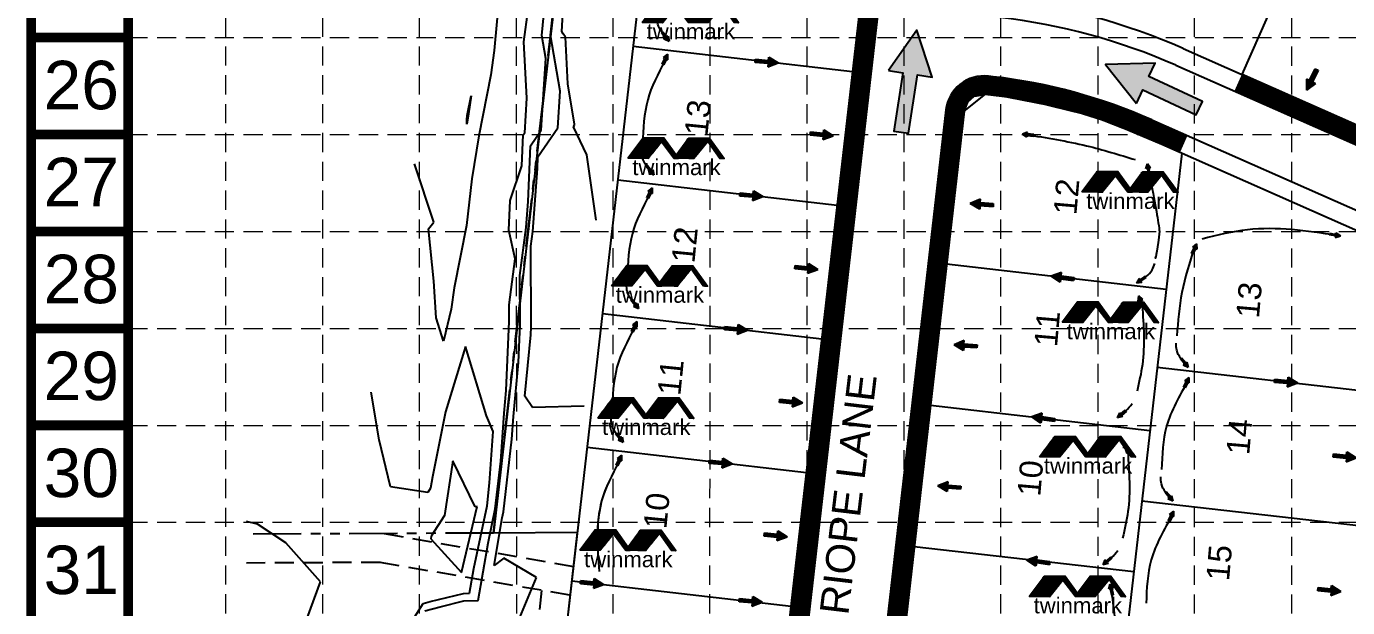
# Model space of a CAD drawing. Header units: feet. Extents: x 9918 to 11941, y 10990 to 14224.
# Drawn here: x 9918 to 10605, y 12613 to 12915 of the extents above; entities that cross this region are included whole.
import ezdxf
from ezdxf.enums import TextEntityAlignment as Align

# ---------------------------------------------------------------- set-up
doc = ezdxf.new("R2010")
doc.units = ezdxf.units.FT
doc.header["$LTSCALE"] = 40
doc.header["$MEASUREMENT"] = 0
for name, pattern in [('DASHED', [0.75, 0.5, -0.25]), ('HIDDEN', [0.375, 0.25, -0.125]), ('PHANTOM2', [1.25, 0.625, -0.125, 0.125, -0.125, 0.125, -0.125])]:
    doc.linetypes.add(name, pattern=pattern)
doc.layers.get('0').update_dxf_attribs({"linetype": 'CONTINUOUS'})
for name, color, linetype in [('ARROWS', 252, 'CONTINUOUS'), ('BASE', 7, 'CONTINUOUS'), ('BNDRY-PH1', 4, 'CONTINUOUS'), ('bndry-starrett', 8, 'PHANTOM2'), ('CONT-MJR', 252, 'CONTINUOUS'), ('CONT-MNR', 253, 'CONTINUOUS'), ('DAMTXT', 4, 'CONTINUOUS'), ('EASE-OS', 2, 'HIDDEN'), ('EROSION BLANKETS', 84, 'CONTINUOUS'), ('GRD-FLOW', 7, 'CONTINUOUS'), ('GRID', 254, 'DASHED'), ('LOTNUM', 8, 'CONTINUOUS'), ('LOTS - PH1', 7, 'CONTINUOUS'), ('PAVING-PH1', 1, 'CONTINUOUS'), ('SD-C10-STAPTS', 7, 'CONTINUOUS')]:
    doc.layers.add(name, color=color, linetype=linetype)
doc.styles.add('L200', font='ARIAL.TTF', dxfattribs={"height": 8})
doc.styles.add('L240', font='ARIAL.TTF', dxfattribs={"height": 9.6})
doc.styles.get("Standard").update_dxf_attribs({"font": 'ARIAL.TTF'})
pattern_1 = [(45, (0.54796, -10.2082), (-0.04331029, 0.04331029), [])]

# ---------------------------------------------------------------- blocks, each defined once
blk = doc.blocks.new('tf')
for p, q in [((0, -0.0005), (0, 0.00051)), ((0, 0.00051), (0.00406, 0.00051)), ((0.00406, 0.00051), (0.00406, 0.00153)), ((0.00406, 0.00153), (0.00711, 0)), ((0.00406, -0.00152), (0.00711, 0)), ((0.00406, -0.0005), (0, -0.0005)), ((0.00406, -0.0005), (0.00406, -0.00152))]:
    blk.add_line(p, q)
for points in [[(0, 0.00051), (0, -0.0005), (0.00406, 0.00051), (0.00406, -0.0005)], [(0.00406, -0.00152), (0.00406, 0.00153), (0.00711, 0), (0.00406, 0.00153)]]:
    blk.add_solid(points)
blk = doc.blocks.new('A$C6EFF0722')
h = blk.add_hatch()
h.set_pattern_fill('ANSI31', color=13, scale=0.49, style=0)
h.set_pattern_definition(pattern_1)
h.paths.add_polyline_path([(34.14, 17.05), (45.19, 31.91), (60.53, 31.91), (71.46, 16.77), (68.21, 16.83), (59.28, 29.47), (48.97, 16.77)])
h.paths.add_polyline_path([(0, 16.93), (11.35, 32.03), (26.69, 32.03), (37.55, 16.98), (34, 17.05), (25.01, 29.03), (15.13, 16.89)])
h = blk.add_hatch()
h.set_pattern_fill('ANSI31', color=13, scale=0.49, style=0)
h.set_pattern_definition(pattern_1)
h.paths.add_polyline_path([(0, 16.93), (11.35, 32.03), (26.69, 32.03), (37.55, 16.98), (34, 17.05), (25.01, 29.03), (15.13, 16.89)])
h.paths.add_polyline_path([(35.86, 19.35), (34.15, 17.04), (37.5, 17.01)], flags=17)
h = blk.add_hatch()
h.set_pattern_fill('ANSI31', color=13, scale=0.49, style=0)
h.set_pattern_definition(pattern_1)
h.paths.add_polyline_path([(35.86, 19.35), (34.15, 17.04), (37.5, 17.01)])
at = {"color": 13}
for points in [[(0, 16.93), (11.35, 32.03), (26.69, 32.03), (37.55, 16.98), (34, 17.05), (25.01, 29.03), (15.13, 16.89)], [(34.14, 17.05), (45.19, 31.91), (60.53, 31.91), (71.46, 16.77), (68.21, 16.83), (59.28, 29.47), (48.97, 16.77)], [(35.86, 19.35), (34.15, 17.04), (37.5, 17.01)]]:
    blk.add_lwpolyline(points, close=True, dxfattribs=at)
at = {"color": 13, "insert": (3.21, 16.11), "char_height": 11.76, "width": 355.7589, "attachment_point": 1}
blk.add_mtext('twinmark', dxfattribs=at)
blk = doc.blocks.new('arrow')
blk.add_lwpolyline([(-67.01, -25.36), (-59.33, -25.42), (-59.57, -56.14), (-51.89, -56.2), (-51.65, -25.48), (-43.97, -25.54), (-55.3, -2.41), (-67.01, -25.36)], close=True)
at = {"color": 254}
for points in [[(-43.97, -25.54), (-67.01, -25.36), (-55.3, -2.41), (-67.01, -25.36)], [(-59.57, -56.14), (-51.89, -56.2), (-59.33, -25.42), (-51.65, -25.48)]]:
    blk.add_solid(points, dxfattribs=at)

msp = doc.modelspace()

# ---------------------------------------------------------------- linework, layer by layer
at = {"layer": 'BASE', "const_width": 5.04}
for points in [[(11938.1, 10992.64), (11938.1, 14221.03), (9920.35, 14221.03), (9920.35, 10992.64)], [(11887.65, 11043.08), (11887.65, 14170.59), (9970.8, 14170.59), (9970.8, 11043.08)]]:
    msp.add_lwpolyline(points, close=True, dxfattribs=at)
for points in [[(9970.8, 12909.5), (9920.35, 12909.5)], [(9970.8, 12859.05), (9920.35, 12859.05)], [(9970.8, 12808.61), (9920.35, 12808.61)], [(9970.8, 12758.16), (9920.35, 12758.16)], [(9970.8, 12707.72), (9920.35, 12707.72)], [(9970.8, 12657.28), (9920.35, 12657.28)]]:
    msp.add_lwpolyline(points, dxfattribs=at)
at = {"layer": 'BNDRY-PH1', "color": 0}
for p, q in [((10310.41, 13954.6), (10160.85, 12651.69)), ((10204.49, 12651.9), (10127.42, 11980.43)), ((10204.49, 12651.9), (10160.85, 12651.69))]:
    msp.add_line(p, q, dxfattribs=at)
at = {"layer": 'bndry-starrett'}
for q in [(10310.41, 13954.6), (10032.37, 12651.08)]:
    msp.add_line((10160.85, 12651.69), q, dxfattribs=at)
at = {"layer": 'CONT-MJR', "color": 35}
for p, q in [((10185.97, 12910.59, 615), (10187.16, 12921.36, 615)), ((10188.05, 12898.54, 615), (10185.97, 12910.59, 615)), ((10185.78, 12861.26, 615), (10188.05, 12898.54, 615)), ((10147.27, 12868.97, 615), (10149.21, 12879.08, 615)), ((10149.21, 12879.08, 615), (10147.93, 12869.73, 615)), ((10147.71, 12868.61, 615), (10147.01, 12864.41, 615)), ((10147.01, 12864.41, 615), (10147.08, 12866.59, 615)), ((10147.08, 12866.59, 615), (10147.27, 12868.97, 615)), ((10147.93, 12869.73, 615), (10147.71, 12868.61, 615)), ((10180.16, 12853.09, 615), (10185.78, 12861.26, 615)), ((10178.89, 12824.21, 615), (10180.16, 12853.09, 615)), ((10177.89, 12810.63, 615), (10178.89, 12824.21, 615)), ((10174.68, 12785.68, 615), (10177.89, 12810.63, 615)), ((10174.76, 12760.32, 615), (10174.68, 12785.68, 615)), ((10173.92, 12740.35, 615), (10174.76, 12760.32, 615)), ((10171.27, 12712.4, 615), (10173.92, 12740.35, 615)), ((10170.42, 12700.5, 615), (10171.27, 12712.4, 615)), ((10166.16, 12662.76, 615), (10170.42, 12700.5, 615)), ((10161.24, 12634.78, 615), (10165.47, 12659.53, 615)), ((10165.47, 12659.53, 615), (10166.16, 12662.76, 615)), ((10166.3, 12638.65, 615), (10161.24, 12634.78, 615)), ((10183.2, 12628.49, 615), (10166.3, 12638.65, 615)), ((10173.8, 12605.6, 615), (10183.2, 12628.49, 615))]:
    msp.add_line(p, q, dxfattribs=at)
at = {"layer": 'CONT-MNR', "color": 35}
for p, q in [((10164.08, 12932.84, 616), (10161.23, 12902.75, 616)), ((10190.55, 12910.66, 614), (10193.44, 12936.7, 614)), ((10196.47, 12912.57, 613), (10197.69, 12933.86, 613)), ((10176.67, 12907.16, 616), (10178.94, 12923.81, 616)), ((10197.12, 12911.38, 613), (10196.47, 12912.57, 613)), ((10178.21, 12877.85, 616), (10176.67, 12907.16, 616)), ((10195.59, 12881.5, 614), (10190.55, 12910.66, 614)), ((10198.43, 12909.59, 613), (10197.12, 12911.38, 613)), ((10199.5, 12885.4, 613), (10198.43, 12909.59, 613)), ((10161.23, 12902.75, 616), (10159.5, 12890.13, 616)), ((10159.5, 12890.13, 616), (10153.27, 12858.27, 616)), ((10203.12, 12864.46, 613), (10199.5, 12885.4, 613)), ((10177.12, 12859.97, 616), (10178.21, 12877.85, 616)), ((10194.43, 12862.55, 614), (10195.59, 12881.5, 614)), ((10202.57, 12863.09, 613), (10203.09, 12863.83, 613)), ((10203.09, 12863.83, 613), (10203.12, 12864.46, 613)), ((10153.27, 12858.27, 616), (10149.55, 12836, 616)), ((10175.62, 12842.71, 616), (10176.33, 12858.82, 616)), ((10176.33, 12858.82, 616), (10177.12, 12859.97, 616)), ((10183.98, 12847.37, 614), (10194.43, 12862.55, 614)), ((10209.45, 12848.43, 613), (10202.57, 12863.09, 613)), ((10129.92, 12813.48, 616), (10119.78, 12843.83, 616)), ((10183.72, 12841.38, 614), (10183.98, 12847.37, 614)), ((10214.39, 12814.46, 613), (10209.45, 12848.43, 613)), ((10149.55, 12836, 616), (10146.92, 12811.75, 616)), ((10169.57, 12824.62, 616), (10175.62, 12842.71, 616)), ((10181.32, 12808.57, 614), (10183.72, 12841.38, 614)), ((10168.89, 12809.31, 616), (10169.57, 12824.62, 616)), ((10127.08, 12810.01, 616), (10129.92, 12813.48, 616)), ((10129.87, 12782.8, 616), (10127.08, 12810.01, 616)), ((10146.92, 12811.75, 616), (10140.49, 12779.28, 616)), ((10172.1, 12794.29, 616), (10168.89, 12809.31, 616)), ((10180.33, 12800.91, 614), (10181.32, 12808.57, 614)), ((10180.47, 12758.95, 614), (10180.33, 12800.91, 614)), ((10169.02, 12770.44, 616), (10172.1, 12794.29, 616)), ((10130.99, 12763.69, 616), (10129.87, 12782.8, 616)), ((10140.49, 12779.28, 616), (10138.79, 12768.2, 616)), ((10138.79, 12768.2, 616), (10134.79, 12751.44, 616)), ((10169.05, 12761.69, 616), (10169.02, 12770.44, 616)), ((10134.79, 12751.44, 616), (10130.99, 12763.69, 616)), ((10167.55, 12725.91, 616), (10169.05, 12761.69, 616)), ((10177.27, 12722.94, 614), (10180.3, 12754.79, 614)), ((10180.3, 12754.79, 614), (10180.47, 12758.95, 614)), ((10146.28, 12748.7, 617), (10135.85, 12714.79, 617)), ((10157.24, 12712.75, 617), (10146.28, 12748.7, 617)), ((10101.4, 12700.2, 617), (10097.15, 12724.91, 617)), ((10166.43, 12714.11, 616), (10167.55, 12725.91, 616)), ((10181.13, 12717.06, 614), (10177.27, 12722.94, 614)), ((10135.85, 12714.79, 617), (10129.08, 12681.01, 617)), ((10160.78, 12704.52, 617), (10157.24, 12712.75, 617)), ((10164.65, 12689.12, 616), (10166.43, 12714.11, 616)), ((10208.13, 12717.72, 614), (10181.13, 12717.06, 614)), ((10107.3, 12675.65, 617), (10101.4, 12700.2, 617)), ((10158.87, 12677.75, 617), (10160.78, 12704.52, 617)), ((10139.72, 12689.32, 618), (10135.34, 12660.85, 618)), ((10151.31, 12665.39, 618), (10139.72, 12689.32, 618)), ((10161.84, 12664.28, 616), (10164.65, 12689.12, 616)), ((10129.08, 12681.01, 617), (10128.17, 12675.08, 617)), ((10126.7, 12672.79, 617), (10107.3, 12675.65, 617)), ((10128.17, 12675.08, 617), (10126.7, 12672.79, 617)), ((10157.52, 12665.8, 617), (10158.87, 12677.75, 617)), ((10144.19, 12631.15, 618), (10152.32, 12665.52, 618)), ((10150.61, 12633.2, 617), (10157.52, 12665.8, 617)), ((10152.32, 12665.52, 618), (10151.31, 12665.39, 618)), ((10158.04, 12646.37, 616), (10161.84, 12664.28, 616)), ((10038, 12656.22, 618), (10032.37, 12657.65, 618)), ((10135.34, 12660.85, 618), (10128.46, 12650.1, 618)), ((10052.9, 12646.61, 618), (10038, 12656.22, 618)), ((10070.93, 12626.25, 618), (10052.9, 12646.61, 618)), ((10128.46, 12650.1, 618), (10128.3, 12648.74, 618)), ((10128.3, 12648.74, 618), (10144.19, 12631.15, 618)), ((10152.94, 12616.53, 616), (10158.04, 12646.37, 616)), ((10148.41, 12620.34, 617), (10150.61, 12633.2, 617)), ((10058.93, 12593.67, 618), (10070.93, 12626.25, 618)), ((10124.34, 12615.04, 617), (10127.96, 12615.99, 617)), ((10127.96, 12615.99, 617), (10145.22, 12620.29, 617)), ((10133.19, 12613.33, 616), (10145.54, 12616.4, 616)), ((10145.22, 12620.29, 617), (10148.41, 12620.34, 617)), ((10145.54, 12616.4, 616), (10152.94, 12616.53, 616)), ((10110.02, 12592.59, 617), (10124.34, 12615.04, 617)), ((10125.12, 12611.22, 616), (10133.19, 12613.33, 616))]:
    msp.add_line(p, q, dxfattribs=at)
at = {"layer": 'EASE-OS', "color": 253}
for p, q in [((10202.67, 12634.18), (10104.18, 12651.2)), ((10102.06, 12636.41), (10032.37, 12636.08)), ((10200.54, 12619.33), (10101.69, 12636.41)), ((10185.95, 12621.85), (10141.76, 12236.89))]:
    msp.add_line(p, q, dxfattribs=at)
at = {"layer": 'EROSION BLANKETS', "const_width": 10, "flags": 128}
for points in [[(10360.41, 12960.61), (10359.11, 12950.65), (10312.98, 12550.8), (10194.69, 12564.28)], [(11004.16, 12684.89), (10548.52, 12886.31)], [(10520.01, 12853.84), (10510.03, 12858.24), (10491.76, 12865.93), (10478.79, 12871.02), (10467.73, 12874.48), (10462.64, 12875.73), (10448.41, 12879.21), (10428.21, 12883.15), (10417.21, 12884.47), (10408.84, 12883.15), (10404.08, 12878.88), (10401.28, 12872.15), (10400.63, 12867.23), (10316.34, 12130.58)]]:
    msp.add_lwpolyline(points, dxfattribs=at)
at = {"layer": 'GRD-FLOW'}
for points in [[(10251.58, 12908.62), (10246.44, 12916.45), (10246.06, 12920.13)], [(10249.99, 12897.24), (10241.13, 12877.01), (10238.48, 12854.34)], [(10438.08, 12859.02), (10469.55, 12853.15), (10494.84, 12845.95)], [(10243.6, 12839.08), (10238.45, 12846.9), (10238.08, 12850.59)], [(10242.01, 12827.7), (10233.15, 12807.46), (10230.49, 12784.8)], [(10599.65, 12806.58), (10553.22, 12809.46), (10529.67, 12804.66)], [(10525.59, 12800.15), (10519.14, 12776.87), (10516.49, 12754.2)], [(10496.53, 12782.43), (10503.62, 12788.54), (10504.99, 12791.98)], [(10235.62, 12769.53), (10230.47, 12777.36), (10230.1, 12781.04)], [(10498.46, 12770.02), (10498.55, 12739.32), (10495.77, 12725.55)], [(10234.03, 12758.15), (10225.16, 12737.92), (10222.51, 12715.25)], [(10521.61, 12738.94), (10516.47, 12746.77), (10516.09, 12750.45)], [(10522.29, 12730.61), (10511.16, 12707.33), (10508.51, 12684.66)], [(10486.01, 12712.33), (10489.87, 12715.24), (10493.31, 12719.09)], [(10227.64, 12699.99), (10222.49, 12707.82), (10222.11, 12711.5)], [(10490.97, 12693.56), (10491.06, 12662.87), (10488.27, 12649.09)], [(10226.05, 12688.61), (10217.18, 12668.38), (10215.93, 12631.69)], [(10226.05, 12688.61), (10217.18, 12668.38), (10214.53, 12645.71)], [(10513.63, 12669.4), (10508.48, 12677.22), (10508.11, 12680.91)], [(10514.31, 12661.07), (10503.17, 12637.78), (10500.52, 12615.12)], [(10478.52, 12635.87), (10482.38, 12638.78), (10485.82, 12642.64)], [(10476.86, 12563.97), (10484.3, 12593.8), (10482.42, 12622.73)]]:
    msp.add_spline(points, degree=3, dxfattribs=at)
msp.add_open_spline([(10501.44, 12841.88), (10504.93, 12824.58), (10506.38, 12816.95), (10507.53, 12808.33), (10507.07, 12805.43)], degree=3, knots=[0, 0, 0, 0, 24.159006, 27.150952, 27.150952, 27.150952, 27.150952], dxfattribs=at)
msp.add_open_spline([(10507.07, 12805.43), (10506.25, 12798.55), (10504.98, 12792.21), (10505.59, 12795.62)], degree=3, dxfattribs=at)
at = {"layer": 'GRID', "color": 252, "linetype": 'HIDDEN', "lineweight": 0}
for p, q in [((10021.7, 11244.86), (10021.43, 14168.69)), ((10072.36, 11244.86), (10071.73, 14168.67)), ((10122.65, 11244.85), (10122.18, 14168.54)), ((10173.36, 11244.84), (10172.56, 14168.46)), ((10223.35, 11244.83), (10223.13, 14168.85)), ((10273.48, 11244.82), (10273.64, 14168.75)), ((10324.3, 11244.82), (10324.03, 14168.57)), ((10374.93, 11244.81), (10374.41, 14168.61)), ((10424.97, 11244.8), (10424.98, 14168.58)), ((10475.55, 11244.79), (10475.5, 14168.57)), ((10525.68, 11244.78), (10525.78, 14168.56)), ((10576.14, 11244.78), (10576.45, 14168.5)), ((9970.8, 12909.5), (11887.65, 12909.5)), ((9970.8, 12859.05), (11887.65, 12859.05)), ((9970.8, 12808.61), (11887.65, 12808.61)), ((9970.8, 12758.16), (11887.65, 12758.16)), ((9970.8, 12707.72), (11887.65, 12707.72)), ((9970.8, 12657.28), (11887.65, 12657.28))]:
    msp.add_line(p, q, dxfattribs=at)
at = {"layer": 'LOTS - PH1'}
for p, q in [((10450.88, 13789.95), (10244.4, 11991.13)), ((10261.56, 13149.05), (10127.42, 11980.43)), ((10598.82, 13000.01), (10550.32, 12890.25)), ((10233.54, 12904.93), (10347.79, 12891.81)), ((10519.82, 12903.73), (11457.03, 12489.56)), ((10405.82, 12871.21), (10416.89, 12880)), ((10419.81, 12879.67), (10416.89, 12880)), ((10405.82, 12871.21), (10304.55, 11988.99)), ((10499.61, 12858), (10635.95, 12797.74)), ((10519.07, 12849.4), (10417.77, 11966.9)), ((10225.55, 12835.38), (10339.8, 12822.27)), ((10510.92, 12778.38), (10396.67, 12791.49)), ((10217.57, 12765.84), (10331.82, 12752.72)), ((10506.28, 12738.02), (10622.05, 12724.73)), ((10502.48, 12704.9), (10388.23, 12718.01)), ((10209.59, 12696.3), (10323.84, 12683.18)), ((10498.3, 12668.48), (10612.55, 12655.37)), ((10494.05, 12631.42), (10379.8, 12644.53)), ((10201.61, 12626.75), (10315.86, 12613.64))]:
    msp.add_line(p, q, dxfattribs=at)
for radius in [325, 275]:
    msp.add_arc((10388.45, 12606.46), radius, 66.1584, 83.45194, dxfattribs=at)
at = {"layer": 'PAVING-PH1', "color": 7}
for p, q in [((10387.4, 13153.58), (10359.64, 12911.74)), ((10359.64, 12911.74), (10317.77, 12546.99)), ((10515.98, 12895.04), (10662.43, 12830.32)), ((10420.89, 12889.11), (10418.47, 12889.38)), ((10396.32, 12871.8), (10295.23, 11991.11)), ((10503.45, 12866.68), (10639.36, 12806.62))]:
    msp.add_line(p, q, dxfattribs=at)
for centre, radius, start, end in [((10388.45, 12606.46), 315.5, 66.1584, 83.45194), ((10416.19, 12869.51), 20, 83.45194, 173.45194), ((10388.45, 12606.46), 284.5, 66.1584, 83.45194)]:
    msp.add_arc(centre, radius, start, end, dxfattribs=at)

# ---------------------------------------------------------------- block references
at = {"layer": 'ARROWS'}
for p, rotation in [((10436.33, 12907.8), 351.7241489964106), ((10500.16, 12946.73), 65.52772001229373)]:
    msp.add_blockref('arrow', p, dxfattribs=dict(at, rotation=rotation))
at = {"layer": 'GRD-FLOW'}
for p, xscale, yscale, zscale, rotation in [((10248.63, 12912.19), 825.5659071512242, 825.5659071512237, 825.5659071512242, 309.2381367621996), ((10249.03, 12895.45), 825.5659071512247, 825.5659071512237, 825.5659071512242, 64.4408906507132), ((10297.11, 12897.38), 1677.320435747334, 1677.320435747335, 1677.320435747335, 354.5824077530629), ((10589.3, 12892.85), 1677.320435747334, 1677.320435747335, 1677.320435747335, 243.8330758731509), ((10325.76, 12859.55), 1677.320435747334, 1677.320435747335, 1677.320435747335, 354.5824077530629), ((10441.95, 12858.57), -825.565907151224, 825.5659071512237, 825.5659071512242, 353.4661179313354), ((10240.65, 12842.65), 825.5659071512242, 825.5659071512237, 825.5659071512242, 309.2381367621996), ((10502.14, 12838.04), -825.5659071512247, 825.5659071512237, 825.5659071512242, 279.6600519889569), ((10241.05, 12825.91), 825.5659071512247, 825.5659071512237, 825.5659071512242, 64.4408906507132), ((10289.13, 12827.84), 1677.320435747334, 1677.320435747335, 1677.320435747335, 354.5824077530629), ((10420.9, 12822.29), 1677.320435747334, 1677.320435747335, 1677.320435747335, 175.9169404408363), ((10524.43, 12796.92), 825.5659071512247, 825.5659071512237, 825.5659071512242, 64.4408906507132), ((10595.8, 12807.2), 825.565907151224, 825.5659071512237, 825.5659071512242, 350.6348247083347), ((10317.77, 12790.01), 1677.320435747334, 1677.320435747335, 1677.320435747335, 354.5824077530629), ((10462.9, 12783.77), 1677.320435747334, 1677.320435747335, 1677.320435747335, 172.2308071346328), ((10500.34, 12785.05), -825.5659071512242, 825.5659071512237, 825.5659071512242, 34.86280587747051), ((10498.58, 12769.58), 825.5659071512249, 825.5659071512237, 825.5659071512242, 108.1893118240711), ((10232.67, 12773.11), 825.5659071512242, 825.5659071512237, 825.5659071512242, 309.2381367621996), ((10233.07, 12756.37), 825.5659071512247, 825.5659071512237, 825.5659071512242, 64.4408906507132), ((10281.15, 12758.29), 1677.320435747334, 1677.320435747335, 1677.320435747335, 354.5824077530629), ((10412.47, 12748.81), 1677.320435747334, 1677.320435747335, 1677.320435747335, 175.9169404408363), ((10518.66, 12742.51), 825.5659071512242, 825.5659071512237, 825.5659071512242, 309.2381367621996), ((10520.4, 12727.38), 825.5659071512247, 825.5659071512237, 825.5659071512242, 64.4408906507132), ((10567.35, 12730.92), 1677.320435747334, 1677.320435747335, 1677.320435747335, 354.5824077530629), ((10309.79, 12720.47), 1677.320435747334, 1677.320435747335, 1677.320435747335, 354.5824077530629), ((10452.9, 12710.53), 1677.320435747334, 1677.320435747335, 1677.320435747335, 172.2308071346328), ((10489.95, 12715.38), 825.5659071512243, 825.5659071512237, 825.5659071512242, 220.5820770158838), ((10224.69, 12703.56), 825.5659071512242, 825.5659071512237, 825.5659071512242, 309.2381367621996), ((10491.09, 12693.13), 825.5659071512249, 825.5659071512237, 825.5659071512242, 108.1893118240711), ((10225.08, 12686.82), 825.5659071512247, 825.5659071512237, 825.5659071512242, 64.4408906507132), ((10598.01, 12691.97), 1677.320435747334, 1677.320435747335, 1677.320435747335, 354.5824077530629), ((10273.16, 12688.75), 1677.320435747334, 1677.320435747335, 1677.320435747335, 354.5824077530629), ((10404.03, 12675.32), 1677.320435747334, 1677.320435747335, 1677.320435747335, 175.9169404408363), ((10510.68, 12672.97), 825.5659071512242, 825.5659071512237, 825.5659071512242, 309.2381367621996), ((10512.42, 12657.84), 825.5659071512247, 825.5659071512237, 825.5659071512242, 64.4408906507132), ((10301.81, 12650.92), 1677.320435747334, 1677.320435747335, 1677.320435747335, 354.5824077530629), ((10450.3, 12636.03), 1677.320435747334, 1677.320435747335, 1677.320435747335, 172.2308071346328), ((10482.46, 12638.92), 825.5659071512243, 825.5659071512237, 825.5659071512242, 220.5820770158838), ((10206.33, 12626.11), 1677.320435747334, 1677.320435747335, 1677.320435747335, 354.5824077530629), ((10483.04, 12619.4), 825.5659071512247, 825.5659071512237, 825.5659071512242, 102.3730795327965), ((10590.03, 12622.42), 1677.320435747334, 1677.320435747335, 1677.320435747335, 354.5824077530629), ((10288.77, 12616.8), 1677.320435747334, 1677.320435747335, 1677.320435747335, 354.5824077530629)]:
    msp.add_blockref('tf', p, dxfattribs=dict(at, xscale=xscale, yscale=yscale, zscale=zscale, rotation=rotation))
at = {"layer": 'SD-C10-STAPTS', "color": 1, "xscale": 0.6999999999998181, "yscale": 0.6999999999998181, "zscale": 0.7}
for p in [(10238.34, 12905.49), (10230.86, 12834.84), (10467.09, 12817.29), (10222.25, 12768.44), (10456.91, 12749.47), (10215.14, 12699.66), (10445.04, 12679.53), (10205.8, 12630.87), (10439.73, 12606.85)]:
    msp.add_blockref('A$C6EFF0722', p, dxfattribs=at)

# ---------------------------------------------------------------- texts
at = {"layer": 'BASE'}
for s, p in [('26', (9946.38, 12884.77)), ('27', (9946.38, 12834.32)), ('28', (9946.38, 12783.88)), ('29', (9946.38, 12733.44)), ('30', (9946.38, 12682.99)), ('31', (9946.38, 12632.55))]:
    msp.add_text(s, height=25.222, dxfattribs=at).set_placement(p, align=Align.MIDDLE_CENTER)
at = {"layer": 'DAMTXT', "color": 7, "insert": (10352.11, 12662.31), "char_height": 15, "attachment_point": 8, "rotation": 83.169, "style": 'L240'}
msp.add_mtext('LIRIOPE LANE', dxfattribs=at)
at = {"layer": 'LOTNUM', "color": 7, "style": 'L200'}
for s, rotation, p in [('13', 84.33237, (10272.21, 12857.94)), ('12', 85, (10464.21, 12816.86)), ('12', 84.33237, (10265.43, 12791.77)), ('13', 85, (10559.22, 12763.12)), ('11', 85, (10454.15, 12748.23)), ('11', 84.33237, (10258.11, 12722.84)), ('14', 85, (10554.14, 12691.95)), ('10', 85, (10445.4, 12670.42)), ('10', 84.33237, (10250.82, 12653.47)), ('15', 85, (10543.65, 12626.42))]:
    msp.add_text(s, height=12, rotation=rotation, dxfattribs=at).set_placement(p)

doc.saveas('drawing.dxf')
